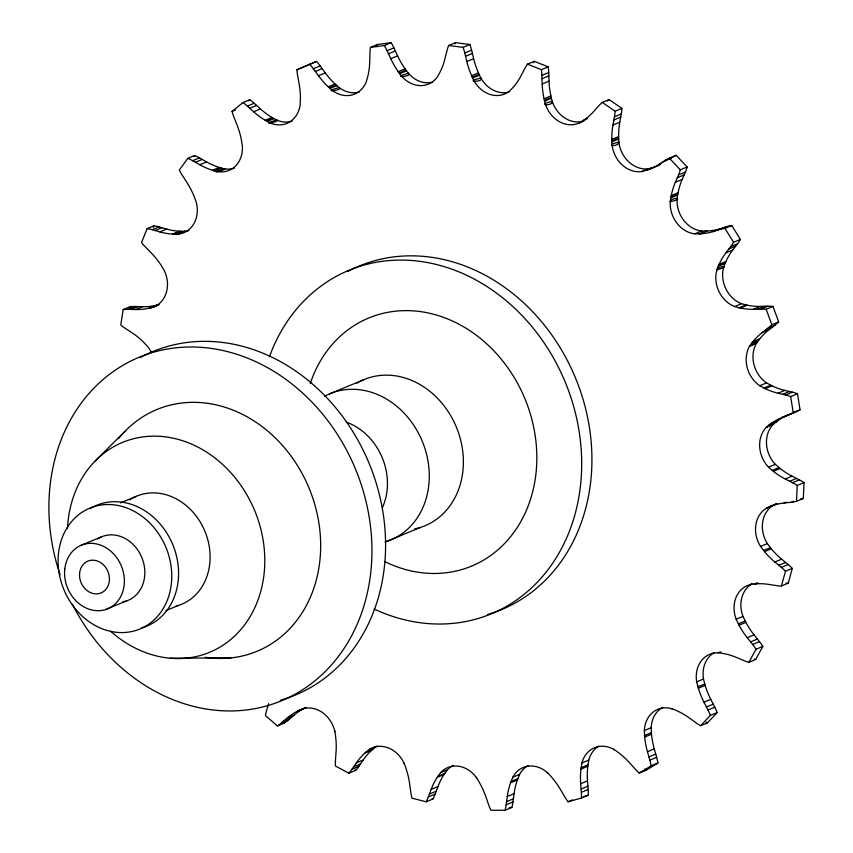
<?xml version="1.0" encoding="UTF-8"?>
<svg xmlns="http://www.w3.org/2000/svg" width="853" height="853" viewBox="0 0 853 853"><rect width="100%" height="100%" fill="white"/><g stroke="black" fill="none" stroke-linecap="round" stroke-linejoin="round"><path stroke-width="1.28" d="M654.091 167.231L648.685 168.723A27.722 23.404 67.5 0 1 618.67 139.028L618.638 136.597A71.449 60.318 67.5 0 1 619.79 122.182L621.261 113.993A44.601 37.649 67.5 0 0 621.912 108.416L615.098 111.242A44.601 37.649 67.5 0 1 614.448 116.818L612.976 125.007A71.449 60.318 67.5 0 0 611.814 139.423L611.857 141.854A27.722 23.404 67.5 0 0 641.861 171.549L654.091 167.231A71.449 60.318 67.5 0 0 659.987 164.842M647.267 170.056A71.449 60.318 67.5 0 0 658.719 164.554L664.988 160.513A44.612 37.66 67.5 0 1 669.37 158.146L676.184 155.321L687.145 167.007L680.321 169.832A44.591 37.639 67.5 0 1 678.519 174.929L675.363 182.286A71.449 60.318 67.5 0 0 671.236 195.604L670.767 197.917A27.722 23.404 67.5 0 0 694.683 233.839L700.398 233.85A71.449 60.318 67.5 0 0 713.001 231.632L726.927 226.631A44.591 37.639 67.5 0 1 731.789 225.544L740.351 239.448L733.527 242.273A44.591 37.639 67.5 0 1 730.669 246.634L725.999 252.755A71.449 60.318 67.5 0 0 719.122 264.27L718.173 266.328A27.722 23.404 67.5 0 0 734.7 306.547L741.524 303.711L747.249 305.214A71.449 60.318 67.5 0 0 760.311 306.419L767.871 306.216A44.58 37.628 67.5 0 1 772.967 306.462L778.672 321.858A44.612 37.66 67.5 0 1 774.908 325.217L768.969 329.791A71.449 60.318 67.5 0 0 759.714 338.865L758.338 340.582A27.722 23.404 67.5 0 0 766.591 382.912L771.933 385.791A71.439 60.307 67.5 0 0 784.835 390.386L792.448 392.177A44.591 37.649 67.5 0 1 797.491 393.734L800.029 409.771A44.601 37.649 67.5 0 1 795.572 411.978L781.86 417.565A71.449 60.318 67.5 0 0 770.728 423.728L769.001 424.986A27.722 23.404 67.5 0 0 768.542 467.156L773.287 471.272A71.449 60.318 67.5 0 0 785.261 479.002L792.501 482.681A44.601 37.649 67.5 0 1 797.235 485.474L796.467 501.297A44.601 37.649 67.5 0 1 791.552 502.214L784.088 503.025A71.449 60.318 67.5 0 0 771.666 505.936L769.694 506.671A27.722 23.404 67.5 0 0 760.524 546.421L764.491 551.624A71.46 60.328 67.5 0 0 774.823 561.988L781.316 567.362A44.601 37.649 67.5 0 1 785.474 571.243L781.433 586A44.601 37.649 67.5 0 1 776.337 585.574L768.692 584.39A71.449 60.318 67.5 0 0 755.673 583.9L753.636 584.06A27.722 23.404 67.5 0 0 736.171 619.246L739.061 625.206A71.439 60.307 67.5 0 0 747.26 637.703L752.655 644.484A44.601 37.649 67.5 0 1 756.014 649.24L748.849 662.291A44.601 37.649 67.5 0 1 743.827 660.553L736.427 657.428A71.449 60.318 67.5 0 0 723.493 653.547L721.371 653.163A27.722 23.404 67.5 0 0 696.677 681.846L698.34 688.243A71.439 60.307 67.5 0 0 703.97 702.2L707.969 710.016A44.623 37.66 67.5 0 1 710.346 715.4L700.601 725.722A44.601 37.649 67.5 0 1 695.931 722.768L689.171 717.874A71.449 60.318 67.5 0 0 677.026 710.826L674.979 709.909A27.722 23.404 67.5 0 0 644.356 730.563L644.697 737.045A71.449 60.318 67.5 0 0 647.459 751.706L649.837 760.14A44.591 37.639 67.5 0 1 651.116 765.855L639.228 773.063A44.591 37.639 67.5 0 1 635.165 769.054L629.407 762.657A71.449 60.318 67.5 0 0 618.713 752.815L616.858 751.418A27.722 23.404 67.5 0 0 581.938 762.923L580.957 769.139A71.449 60.318 67.5 0 0 580.69 783.726L581.341 792.33A44.612 37.66 67.5 0 1 581.437 798.056L568.055 801.767A44.601 37.649 67.5 0 1 564.814 796.905L560.368 789.356A71.449 60.318 67.5 0 0 551.688 777.254L550.089 775.398A27.722 23.404 67.5 0 0 512.813 777.19L510.574 782.723A71.449 60.318 67.5 0 0 507.268 796.521L506.149 804.827A44.601 37.649 67.5 0 1 505.061 810.265L490.901 810.265A44.569 37.628 67.5 0 1 488.662 804.827L485.773 796.531A71.449 60.318 67.5 0 0 479.578 782.819L478.352 780.644A27.722 23.404 67.5 0 0 440.681 772.583L437.301 777.232A71.449 60.318 67.5 0 0 431.149 789.409L428.313 796.969A44.601 37.649 67.5 0 1 426.105 801.82L411.935 798.131A44.612 37.66 67.5 0 1 410.815 792.394L409.632 783.8A71.449 60.318 67.5 0 0 406.263 769.214L405.506 766.9A27.722 23.404 67.5 0 0 369.445 749.371L365.105 752.868A71.449 60.318 67.5 0 0 356.437 762.774L352.044 769.171A44.612 37.66 67.5 0 1 348.834 773.191L335.41 765.994A44.591 37.639 67.5 0 1 335.474 760.279L336.061 751.845A71.449 60.318 67.5 0 0 335.687 737.173L335.421 734.838A27.722 23.404 67.5 0 0 302.932 708.779L297.793 710.997A71.46 60.318 67.5 0 0 287.152 718.055L281.426 722.949A44.612 37.66 67.5 0 1 277.396 725.914L265.443 715.592A44.601 37.649 67.5 0 1 266.68 710.208L268.652 703.586M788.684 414.739A71.449 60.318 67.5 0 0 777.552 420.902L775.825 422.15A27.722 23.404 67.5 0 0 775.356 464.331L780.175 468.51A71.449 60.318 67.5 0 0 792.074 476.166L799.325 479.855A44.601 37.649 67.5 0 1 804.059 482.649L803.281 498.472L796.467 501.297M581.437 798.056L588.261 795.231A44.612 37.66 67.5 0 0 588.154 789.494L587.514 780.9A71.449 60.318 67.5 0 1 587.781 766.314L588.762 760.098A27.722 23.404 67.5 0 1 598.934 746.108M505.061 810.265L511.885 807.439A44.601 37.649 67.5 0 0 512.962 802.001L514.092 793.695A71.449 60.318 67.5 0 1 517.366 779.983L519.626 774.364A27.722 23.404 67.5 0 1 528.188 765.578M129.677 308.658L130.008 306.749A44.58 37.628 67.5 0 1 135.051 306.494L142.654 306.696A71.449 60.318 67.5 0 0 155.459 305.481L157.389 305.054M130.008 306.749L123.195 309.575L120.763 324.961A44.612 37.66 67.5 0 0 125.242 328.33L132.162 332.883A71.439 60.307 67.5 0 1 143.347 341.957L147.761 346.691A27.722 23.404 67.5 0 1 151.461 352.694M670.959 197.043L677.783 194.207L678.06 192.778A71.449 60.318 67.5 0 1 682.187 179.461L685.343 172.103A44.591 37.639 67.5 0 0 687.145 167.007M719.815 228.807A71.449 60.318 67.5 0 1 707.222 231.024L701.507 231.014A27.722 23.404 67.5 0 1 677.591 195.092L677.783 194.207M776.944 503.686L776.507 503.846A27.722 23.404 67.5 0 0 767.348 543.596L771.315 548.799A71.46 60.328 67.5 0 0 781.636 559.163L788.129 564.537A44.601 37.649 67.5 0 1 792.288 568.418L788.257 583.175L781.433 586M510.542 782.809L517.366 779.983M426.105 801.82L432.929 798.994A44.601 37.649 67.5 0 0 435.137 794.143L437.973 786.583A71.449 60.318 67.5 0 1 444.072 774.471L447.505 769.758A27.722 23.404 67.5 0 1 453.274 765.354M153.22 227.516L153.956 225.789A44.612 37.66 67.5 0 1 159.053 226.877L166.623 229.052A71.449 60.318 67.5 0 0 179.684 231.248L181.86 231.355A27.722 23.404 67.5 0 0 188.918 230.491M153.956 225.789L147.132 228.615L141.534 242.529A44.644 37.692 67.5 0 0 145.319 246.88L151.301 253A71.46 60.318 67.5 0 1 160.631 264.505L164.075 270.134A27.722 23.404 67.5 0 1 150.714 307.848L148.646 308.306A71.449 60.318 67.5 0 1 135.84 309.522L128.227 309.319A44.58 37.628 67.5 0 0 123.195 309.575M718.173 266.328L724.997 263.502L725.946 261.434A71.449 60.318 67.5 0 1 732.812 249.929L737.493 243.798A44.591 37.639 67.5 0 0 740.351 239.448M724.997 263.502L725.018 263.46A27.722 23.404 67.5 0 0 741.524 303.711M752.453 583.591A27.722 23.404 67.5 0 0 742.995 616.42L745.885 622.381A71.439 60.307 67.5 0 0 754.084 634.877L759.479 641.659A44.601 37.649 67.5 0 1 762.838 646.414L755.673 659.465L748.849 662.291M437.248 777.307L444.072 774.471M437.962 776.241L444.829 773.34M348.834 773.191L355.648 770.366A44.612 37.66 67.5 0 0 358.857 766.346L363.25 759.948A71.449 60.318 67.5 0 1 371.855 750.096L376.258 746.535A27.722 23.404 67.5 0 1 377.282 745.938M234.65 168.03A27.722 23.404 67.5 0 1 221.385 168.094L219.232 167.423A71.449 60.318 67.5 0 1 206.607 161.921L199.485 157.89A44.559 37.617 67.5 0 0 194.601 155.534L187.788 158.359L179.311 170.046A44.601 37.649 67.5 0 0 182.201 175.153L186.924 182.499A71.449 60.318 67.5 0 1 193.887 195.817L196.179 202.033A27.722 23.404 67.5 0 1 175.036 234.191L181.86 231.355M194.057 156.248L194.601 155.534M797.491 393.734L790.678 396.56A44.591 37.649 67.5 0 0 785.624 395.003L778.021 393.212A71.439 60.307 67.5 0 1 765.194 388.659L759.778 385.737A27.722 23.404 67.5 0 1 751.525 343.407L752.89 341.701A71.449 60.318 67.5 0 1 762.145 332.617L768.095 328.053A44.612 37.66 67.5 0 0 771.848 324.684L778.672 321.858M758.882 339.931L752.058 342.757M714.078 652.726A27.722 23.404 67.5 0 0 703.501 679.02L705.164 685.417A71.439 60.307 67.5 0 0 710.794 699.364L714.782 707.19A44.623 37.66 67.5 0 1 717.16 712.564L707.414 722.896L700.601 725.722M94.843 461.334L124.975 431.341M365.041 752.922L371.855 750.096M277.396 725.914L284.209 723.077A44.612 37.66 67.5 0 0 288.25 720.124L293.965 715.23A71.46 60.318 67.5 0 1 303.903 708.523M365.969 752.111L372.857 749.222M187.788 158.359A44.559 37.617 67.5 0 1 192.661 160.716L199.794 164.746A71.449 60.318 67.5 0 0 212.418 170.248L214.561 170.92A27.722 23.404 67.5 0 0 242.359 146.055L241.335 139.583A71.449 60.307 67.5 0 0 237.113 125.178L233.903 116.989A44.623 37.671 67.5 0 1 232.059 111.412L242.945 102.573L249.769 99.748A44.644 37.681 67.5 0 1 254.162 103.256L260.464 108.928A71.449 60.318 67.5 0 0 271.968 117.437L273.984 118.631A27.722 23.404 67.5 0 0 292.099 121.158M248.394 100.825L249.769 99.748M769.673 424.517L776.561 421.638M621.912 108.416L609.149 99.588L602.325 102.413A44.591 37.649 67.5 0 0 598.678 105.921L593.592 111.615A71.449 60.318 67.5 0 1 583.9 120.124L579.091 123.024A27.722 23.404 67.5 0 1 544.609 101.155L544.086 98.82A71.449 60.318 67.5 0 1 542.188 84.01L541.89 75.427A44.591 37.639 67.5 0 0 541.356 69.669L527.474 64.178A44.623 37.671 67.5 0 0 524.744 68.645L521.098 75.672A71.449 60.318 67.5 0 1 513.698 86.718L509.753 90.887A27.722 23.404 67.5 0 1 472.647 78.028L479.461 75.192A27.722 23.404 67.5 0 0 509.134 91.975M669.402 159.234L671.812 157.688L664.988 160.513M662.664 707.446A27.722 23.404 67.5 0 0 651.17 727.737L651.521 734.209A71.449 60.318 67.5 0 0 654.272 748.881L656.661 757.315A44.591 37.639 67.5 0 1 657.94 763.03L646.052 770.238L639.228 773.063M773.362 505.339L774.066 504.944M767.252 507.77L766.538 508.164L777.36 503.579M304.979 707.99L305.79 707.595M273.984 118.631L267.064 121.403A27.722 23.404 67.5 0 0 300.096 105.228L300.416 98.927A71.46 60.328 67.5 0 0 299.168 84.116L297.633 75.533A44.591 37.639 67.5 0 1 296.94 69.775L316.484 61.448A44.591 37.639 67.5 0 1 320.163 65.916L325.292 72.931A71.449 60.318 67.5 0 0 335.048 83.978L336.818 85.631A27.722 23.404 67.5 0 0 359.198 92.039M165.94 610.631L178.213 605.513M296.94 69.775L316.484 61.448M309.66 64.274A44.591 37.639 67.5 0 1 313.339 68.741L320.163 65.916M313.339 68.741L318.478 75.757A71.449 60.318 67.5 0 0 328.234 86.803L330.004 88.456A27.722 23.404 67.5 0 0 366.31 81.728L367.931 75.864A71.449 60.318 67.5 0 0 369.733 61.533L369.967 53.025A44.612 37.66 67.5 0 1 370.458 47.395L377.282 44.569L391.143 42.693A44.612 37.66 67.5 0 1 393.905 47.875L397.594 55.861A71.449 60.318 67.5 0 0 405.09 68.848L406.508 70.884A27.722 23.404 67.5 0 0 432.375 82.219M315.311 71.439L322.135 68.613M370.458 47.395L384.319 45.529L391.143 42.693M232.059 111.412L235.471 109.994M318.478 75.757L325.292 72.931M242.945 102.573A44.644 37.681 67.5 0 1 247.349 106.081L254.162 103.256M384.319 45.529A44.612 37.66 67.5 0 1 387.081 50.7L393.905 47.875M249.769 108.267L256.593 105.431M388.499 53.771L395.323 50.945M247.349 106.081L253.65 111.764L260.464 108.928M387.081 50.7L390.77 58.686L397.594 55.861M328.234 86.803L335.048 83.978M329.375 87.848L336.189 85.023M330.004 88.456L336.818 85.631M253.65 111.764A71.449 60.318 67.5 0 0 265.144 120.262L271.968 117.437M265.144 120.262L266.392 120.987L273.259 118.183M390.77 58.686A71.449 60.318 67.5 0 0 398.266 71.673L399.652 73.657A27.722 23.404 67.5 0 0 437.418 76.845L440.244 71.727A71.449 60.318 67.5 0 0 444.999 58.644L446.993 50.658A44.58 37.628 67.5 0 1 448.646 45.476L455.47 42.65L469.907 44.527A44.58 37.639 67.5 0 1 471.602 50.156L473.65 58.665A71.449 60.318 67.5 0 0 478.458 72.9L479.461 75.192M398.266 71.673L405.09 68.848M399.183 72.963L406.007 70.138M399.694 73.71L406.508 70.884M448.646 45.476L463.083 47.363L469.907 44.527M192.661 160.716L199.485 157.89M195.401 162.262L202.225 159.436M472.594 77.911L471.634 75.736A71.449 60.318 67.5 0 1 466.826 61.491L464.778 52.982L471.602 50.156M199.794 164.746L206.607 161.921M465.567 56.245L472.381 53.419M466.826 61.491L473.65 58.665M212.418 170.248L219.232 167.423M213.794 170.664L220.607 167.838M214.561 170.92L221.385 168.094M471.634 75.736L478.458 72.9M472.274 77.143L479.109 74.371M527.474 64.178L534.287 61.352L548.18 66.843A44.591 37.639 67.5 0 1 548.714 72.601L549.012 81.184A71.449 60.318 67.5 0 0 550.889 95.899L551.422 98.33A27.722 23.404 67.5 0 0 583.697 121.041M147.132 228.615A44.612 37.66 67.5 0 1 152.229 229.702L159.053 226.877M541.356 69.669L548.18 66.843M155.139 230.534L161.963 227.708M152.229 229.702L159.799 231.877L166.623 229.052M541.89 75.427L548.714 72.601M542.007 78.721L548.831 75.896M159.799 231.877A71.449 60.318 67.5 0 0 172.871 234.074L179.684 231.248M172.871 234.074L181.028 231.302M542.188 84.01L549.012 81.184M544.086 98.82L550.889 95.899M544.427 100.281L551.241 97.455M544.609 101.155L551.422 98.33M583.9 120.124L587.312 118.706M128.227 309.319L135.051 306.494M582.802 120.849L585.083 119.9M579.091 123.024L583.644 121.137M131.159 309.394L137.973 306.568M135.84 309.522L142.654 306.696M148.646 308.306L155.459 305.481M149.968 307.997L156.781 305.171M150.714 307.848L157.538 305.022M157.837 305.203L153.284 307.091L154.041 306.792M614.448 116.818L621.261 113.993M613.883 119.964L620.696 117.138M612.976 125.007L619.79 122.182M611.814 139.423L618.638 136.597M611.857 140.926L618.67 138.101M611.857 141.854L618.67 139.028M662.578 162.059L667.131 160.183M641.861 171.549L648.685 168.723M658.719 164.554L661 163.605M646.03 170.461L652.854 167.636M678.519 174.929L685.343 172.103M677.303 177.755L684.127 174.929M675.363 182.286L682.187 179.461M671.236 195.604L678.06 192.778M670.767 197.917L677.591 195.092M694.683 233.839L701.507 231.014M699.076 233.903L705.9 231.078M700.398 233.85L707.222 231.024M717.373 230.289L724.197 227.463M713.001 231.632L726.927 226.631M720.103 229.457A44.591 37.639 67.5 0 1 724.975 228.369L731.789 225.544M329.525 393.894L363.634 379.756M730.669 246.634L737.493 243.798M728.878 248.98L735.702 246.154M120.465 502.907L136.384 496.297M725.999 252.755L732.812 249.929M719.122 264.27L725.946 261.434M718.557 265.55L725.37 262.724M81.003 545.334L101.464 536.857M734.7 306.547L739.093 307.752L745.991 304.937M739.093 307.752L740.34 308.029L747.249 305.214M740.425 308.05L740.34 308.029A71.449 60.318 67.5 0 0 753.487 309.255L760.311 306.419M758.146 309.127L764.97 306.302M753.487 309.255L761.057 309.053L767.871 306.216M761.057 309.053A44.58 37.628 67.5 0 1 766.143 309.287L772.967 306.462M768.095 328.053L774.908 325.217M765.802 329.802L772.626 326.976M762.145 332.617L768.969 329.791M105.612 609.575L126.073 601.098M752.89 341.701L759.714 338.865M751.525 343.407L758.338 340.582M759.778 385.737L766.591 382.912M386.121 541.644L420.22 527.517M763.915 388.03L770.813 385.236M765.194 388.659L772.008 385.833M778.021 393.212L784.835 390.386M782.702 394.31L789.526 391.484M785.624 395.003L792.448 392.177M781.86 417.565L788.758 414.803A44.601 37.649 67.5 0 0 793.205 412.596L800.029 409.771M786.103 415.859L795.572 411.978M770.728 423.728L777.552 420.902M769.001 424.986L775.825 422.15M768.542 467.156L775.356 464.331M772.21 470.408L779.034 467.583M773.362 471.336L780.175 468.51M785.261 479.002L792.074 476.166M789.718 481.263L796.542 478.437M792.501 482.681L799.325 479.855M797.235 485.474L804.059 482.649M769.694 506.671L776.507 503.846M784.088 503.025L786.359 502.076M791.552 502.214L793.823 501.276M298.966 710.432L306.344 707.361M297.793 710.997L303.476 708.64M287.152 718.055L293.965 715.23M283.633 721.073L290.446 718.247M281.426 722.949L288.25 720.124M760.524 546.421L767.348 543.596M763.531 550.452L770.419 547.701M764.491 551.624L771.315 548.799M774.823 561.988L781.636 559.163M778.821 565.294L785.634 562.468M781.316 567.362L788.129 564.537M752.346 583.719L750.075 584.668L750.864 584.476M754.436 584.006L756.632 583.079M785.474 571.243L792.288 568.418M755.673 583.9L757.944 582.951M369.445 749.371L375.128 747.015M356.437 762.774L363.25 759.948M353.728 766.719L360.552 763.893M352.044 769.171L358.857 766.346M736.171 619.246L742.995 616.42M738.346 623.842L745.17 621.016M739.061 625.206L745.885 622.381M747.26 637.703L754.084 634.877M720.838 651.895L717.736 652.801M750.587 641.872L757.411 639.046M440.681 772.583L447.505 769.758M752.655 644.484L759.479 641.659M756.014 649.24L762.838 646.414M431.149 789.409L437.973 786.583M696.677 681.846L703.501 679.02M429.4 794.058L436.224 791.232M428.313 796.969L435.137 794.143M697.903 686.761L704.759 684.031M698.34 688.243L705.164 685.417M512.813 777.19L519.626 774.364M511.022 781.476L517.846 778.65M703.97 702.2L710.794 699.364M644.356 730.563L651.17 727.737M706.433 707.009L713.247 704.183M644.569 735.531L651.393 732.706M707.969 710.016L714.782 707.19M581.938 762.923L588.762 760.098M644.697 737.045L651.521 734.209M507.268 796.521L514.092 793.695M581.138 767.679L587.962 764.853M710.346 715.4L717.16 712.564M580.957 769.139L587.781 766.314M506.575 801.628L513.399 798.803M506.149 804.827L512.962 802.001M647.459 751.706L654.272 748.881M580.69 783.726L587.514 780.9M648.92 756.899L655.744 754.073M649.837 760.14L656.661 757.315M581.085 789.014L587.909 786.189M581.341 792.33L588.154 789.494M651.116 765.855L657.94 763.03M568.055 801.767L572.598 799.879M588.261 795.231L585.766 795.966M584.934 796.212L583.26 796.691M511.885 807.439L509.23 807.492M170.248 658.217L230.928 657.898M174.929 234.18L174.257 234.138M432.044 798.781L432.929 798.994M671.418 708.619L672.239 708.864M354.805 769.928L355.648 770.366M613.552 749.265L614.331 749.712M267.064 121.403L266.488 121.041M602.325 102.413L615.098 111.242M284.209 723.077L282.706 721.819M547.263 772.541L547.946 773.17M669.37 158.146L680.321 169.832M476.113 777.211L476.678 777.979M724.975 228.369L733.527 242.273M403.959 763.008L404.354 763.883M766.143 309.287L771.848 324.684M334.664 730.701L334.877 731.629M790.678 396.56L793.205 412.596M646.052 770.238A44.591 37.639 67.5 0 1 644.74 769.043M707.414 722.896A44.601 37.649 67.5 0 1 705.932 722.043M755.673 659.465A44.601 37.649 67.5 0 1 754.404 659.102M788.257 583.175A44.601 37.649 67.5 0 1 786.029 583.079M803.281 498.472A44.601 37.649 67.5 0 1 800.54 499.08M672.335 157.347A44.612 37.66 67.5 0 1 676.184 155.321M607.496 101.049A44.591 37.649 67.5 0 1 609.149 99.588M533.381 62.695A44.623 37.671 67.5 0 1 534.287 61.352M454.99 43.919A44.58 37.628 67.5 0 1 455.47 42.65M377.015 46.659A44.612 37.66 67.5 0 1 377.282 44.569M159.159 304.585A27.722 23.404 67.5 0 1 157.869 304.947M463.083 47.363A44.58 37.639 67.5 0 1 464.778 52.982M97.615 538.936A34.429 29.066 67.5 0 1 142.003 557.979A34.429 29.066 67.5 0 1 122.629 601.919M89.97 508.74A65.425 55.221 67.5 0 1 172.306 543.489A65.425 55.221 67.5 0 1 141.523 627.979M129.837 499.826A58.537 49.41 67.5 0 1 204.496 530.289A58.537 49.41 67.5 0 1 175.825 606.184M67.494 528.636A113.63 95.92 67.5 0 1 188.748 442.942A113.63 95.92 67.5 0 1 256.454 603.945A113.63 95.92 67.5 0 1 110.623 631.22M118.492 438.698A130.84 110.453 67.5 0 1 309.916 490.24A130.84 110.453 67.5 0 1 205.285 657.279M60.083 574.805A185.933 156.952 67.5 0 1 225.267 351.063A185.933 156.952 67.5 0 1 347.406 643.162A185.933 156.952 67.5 0 1 72.366 604.169M140.212 357.61A185.933 156.952 67.5 0 1 369.466 464.213A185.933 156.952 67.5 0 1 280.274 700.27M346.307 422.15A58.537 49.41 67.5 0 1 382.315 507.77M324.769 396.208A79.19 66.854 67.5 0 1 422.235 441.172A79.19 66.854 67.5 0 1 385.193 541.932M356.799 383.253A79.19 66.854 67.5 0 1 456.877 428.355A79.19 66.854 67.5 0 1 414.654 528.956M310.247 383.541A134.284 113.353 67.5 0 1 458.125 323.777A134.284 113.353 67.5 0 1 530.865 498.152A134.284 113.353 67.5 0 1 384.468 561.466M269.463 356.735A185.933 156.952 67.5 0 1 474.332 279.134A185.933 156.952 67.5 0 1 573.706 518.837A185.933 156.952 67.5 0 1 374.041 608.989M347.64 271.51A185.933 156.952 67.5 0 1 575.807 378.711A185.933 156.952 67.5 0 1 487.809 614.416M670.266 201.766C686.857 197.747 670.767 196.99 670.266 201.766M716.883 269.836C732.631 265.592 718.567 265.475 716.883 269.836M749.499 346.382L756.728 342.863L749.499 346.382M766.378 427.268L773.746 423.898L766.378 427.268M339.142 87.592C318.841 93.03 344.122 90.237 339.195 87.635M276.585 119.985C255.975 126.244 282.044 121.393 276.585 119.985M408.438 73.347C388.744 78.156 412.681 76.962 408.438 73.347M224.126 168.766C203.984 175.739 229.126 169.011 224.232 168.787M480.879 78.028C461.718 82.485 484.451 82.272 480.879 78.028M184.589 231.323C164.544 239.043 189.238 230.449 184.643 231.312M552.254 101.379C534.607 105.335 553.65 106.316 552.275 101.443M618.883 142.131C602.676 145.554 618.286 147.761 618.883 142.131M79.617 573.013A17.22 14.533 67.5 0 0 100.334 593.208A17.22 14.533 67.5 0 0 103.448 564.857A17.22 14.533 67.5 0 0 79.617 573.013M64.775 569.004A34.429 29.066 67.5 0 0 106.198 609.383A34.429 29.066 67.5 0 0 112.425 552.691A34.429 29.066 67.5 0 0 64.775 569.004M58.505 553.298A65.425 55.221 67.5 0 0 137.216 630.026A65.425 55.221 67.5 0 0 149.062 522.313A65.425 55.221 67.5 0 0 58.505 553.298"/></g></svg>
